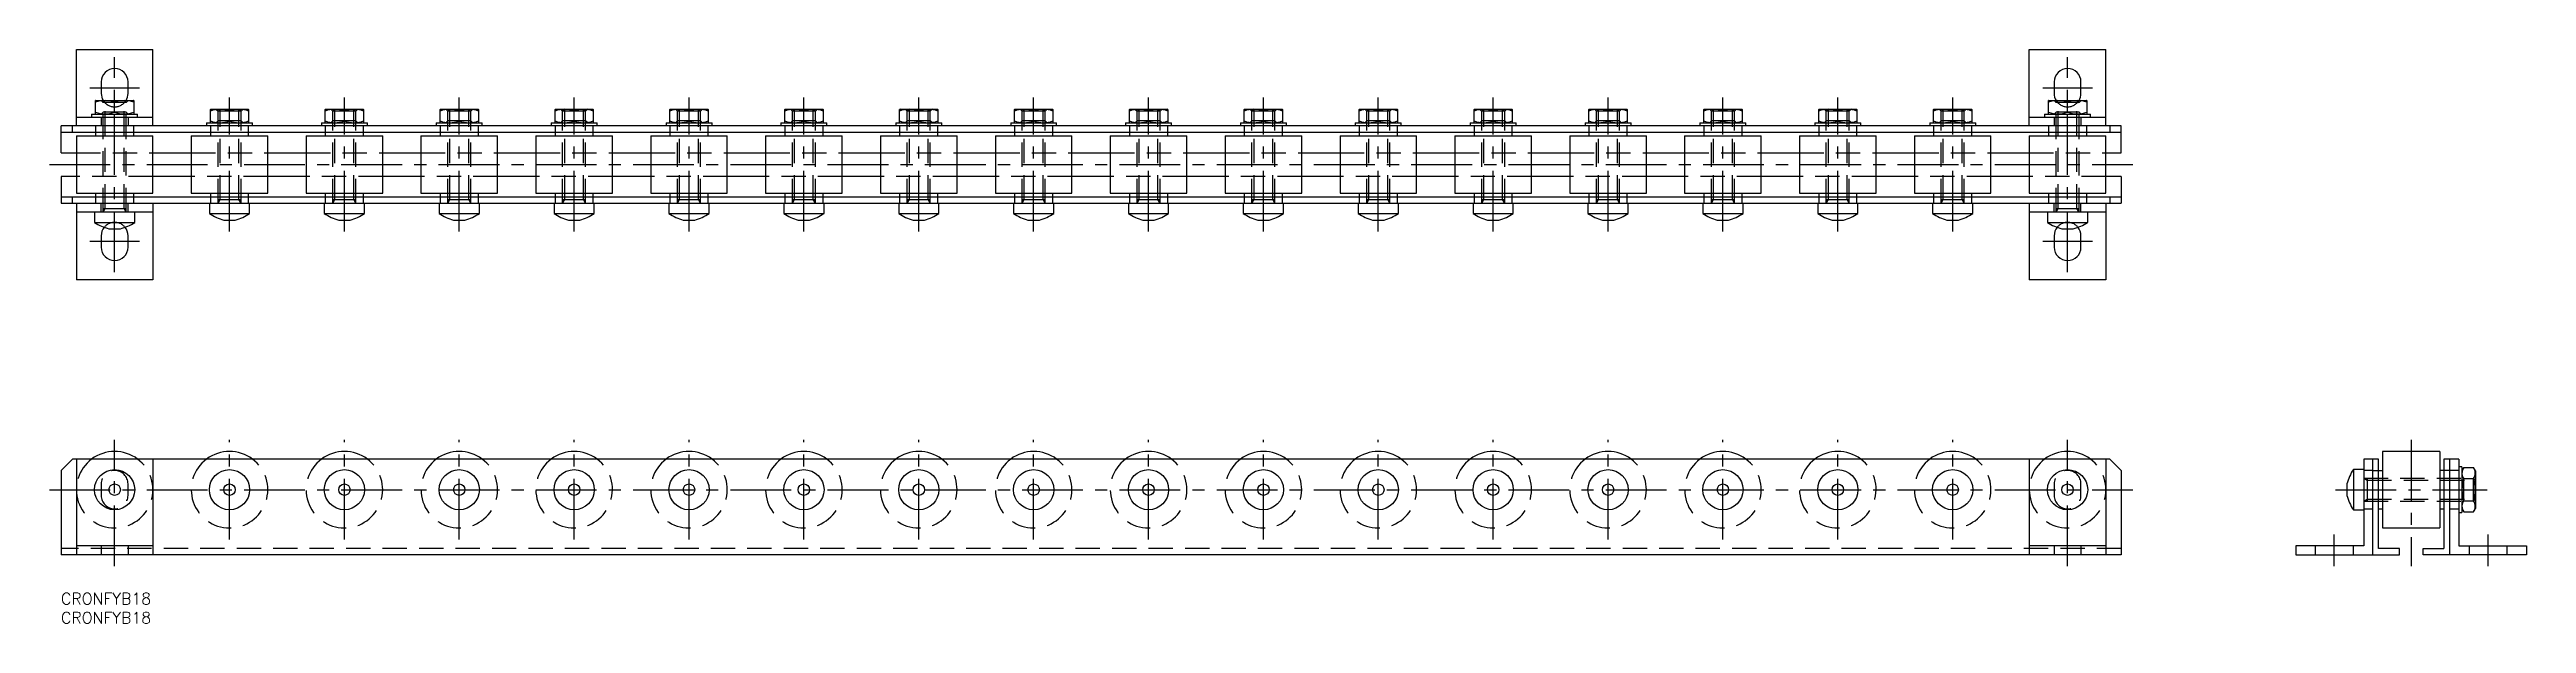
# Model space of a CAD drawing. Extents: x -3 to 644, y -8 to 142.
import ezdxf

# ---------------------------------------------------------------- set-up
doc = ezdxf.new("R2010")
doc.units = 0
doc.header["$LTSCALE"] = 0.5
doc.linetypes.add('CENTER', pattern=[50.8, 31.75, -6.35, 6.35, -6.35])
doc.linetypes.add('DASHED', pattern=[19.05, 12.7, -6.35])
for name, color, linetype in [('MSM_CENTER', 1, 'CENTER'), ('MSM_CONTINUOUS', 7, 'CONTINUOUS'), ('MSM_DASHED', 4, 'DASHED'), ('MSM_PART_NUMBER', 7, 'CONTINUOUS')]:
    doc.layers.add(name, color=color, linetype=linetype)
doc.styles.get("Standard").update_dxf_attribs({"font": 'txt.shx', "height": 3, "bigfont": 'bigfont.shx'})

# ---------------------------------------------------------------- blocks, each defined once
blk = doc.blocks.new('*U45')
at = {"layer": 'MSM_PART_NUMBER'}
blk.add_text('CRONFYB18', height=3, dxfattribs=at).set_placement((0, -3))
blk = doc.blocks.new('*U46')
at = {"layer": 'MSM_PART_NUMBER'}
blk.add_text('CRONFYB18', height=3, dxfattribs=at).set_placement((0, -8))

msp = doc.modelspace()

# ---------------------------------------------------------------- linework, layer by layer
at = {"layer": 'MSM_CENTER'}
for p, q in [((14, 83.91), (14, 140.11)), ((524, 83.91), (524, 140.11)), ((7.5, 132.11), (20.5, 132.11)), ((44, 94.51), (44, 129.51)), ((74, 94.51), (74, 129.51)), ((104, 94.51), (104, 129.51)), ((134, 94.51), (134, 129.51)), ((164, 94.51), (164, 129.51)), ((194, 94.51), (194, 129.51)), ((224, 94.51), (224, 129.51)), ((254, 94.51), (254, 129.51)), ((284, 94.51), (284, 129.51)), ((314, 94.51), (314, 129.51)), ((344, 94.51), (344, 129.51)), ((374, 94.51), (374, 129.51)), ((404, 94.51), (404, 129.51)), ((434, 94.51), (434, 129.51)), ((464, 94.51), (464, 129.51)), ((494, 94.51), (494, 129.51)), ((517.5, 132.11), (530.5, 132.11)), ((-3, 112.01), (541, 112.01)), ((20.5, 91.91), (7.5, 91.91)), ((530.5, 91.91), (517.5, 91.91)), ((14, 7), (14, 40)), ((44, 14), (44, 40)), ((74, 14), (74, 40)), ((104, 14), (104, 40)), ((134, 14), (134, 40)), ((164, 14), (164, 40)), ((194, 14), (194, 40)), ((224, 14), (224, 40)), ((254, 14), (254, 40)), ((284, 14), (284, 40)), ((314, 14), (314, 40)), ((344, 14), (344, 40)), ((374, 14), (374, 40)), ((404, 14), (404, 40)), ((434, 14), (434, 40)), ((464, 14), (464, 40)), ((494, 14), (494, 40)), ((524, 7), (524, 40)), ((613.74, 40), (613.74, 7)), ((-3, 27), (541, 27)), ((593.94, 27), (633.54, 27)), ((593.64, 7), (593.64, 15.3)), ((633.84, 7), (633.84, 15.3))]:
    msp.add_line(p, q, dxfattribs=at)
at = {"layer": 'MSM_CONTINUOUS'}
for p, q in [((4, 122.11), (4, 142.11)), ((4, 142.11), (24, 142.11)), ((24, 122.11), (24, 142.11)), ((514, 122.11), (514, 142.11)), ((514, 142.11), (534, 142.11)), ((534, 122.11), (534, 142.11)), ((10.5, 133.61), (10.5, 130.61)), ((17.5, 130.61), (17.5, 133.61)), ((520.5, 133.61), (520.5, 130.61)), ((527.5, 130.61), (527.5, 133.61)), ((4, 124.41), (24, 124.41)), ((8, 125.21), (8, 124.41)), ((8, 125.21), (20, 125.21)), ((9.1, 128.81), (9, 128.75)), ((9, 125.27), (9, 128.75)), ((9, 125.27), (9.1, 125.21)), ((9.1, 128.81), (18.9, 128.81)), ((14, 125.72), (14, 128.31)), ((19, 128.75), (18.9, 128.81)), ((18.9, 125.21), (19, 125.27)), ((19, 128.75), (19, 125.27)), ((20, 124.41), (20, 125.21)), ((38, 122.91), (38, 122.11)), ((38, 122.91), (50, 122.91)), ((39.1, 126.51), (39, 126.45)), ((39, 122.97), (39, 126.45)), ((39, 122.97), (39.1, 122.91)), ((39.1, 126.51), (48.9, 126.51)), ((44, 123.42), (44, 126.01)), ((49, 126.45), (48.9, 126.51)), ((48.9, 122.91), (49, 122.97)), ((49, 126.45), (49, 122.97)), ((50, 122.11), (50, 122.91)), ((68, 122.91), (68, 122.11)), ((68, 122.91), (80, 122.91)), ((69.1, 126.51), (69, 126.45)), ((69, 122.97), (69, 126.45)), ((69, 122.97), (69.1, 122.91)), ((69.1, 126.51), (78.9, 126.51)), ((74, 123.42), (74, 126.01)), ((79, 126.45), (78.9, 126.51)), ((78.9, 122.91), (79, 122.97)), ((79, 126.45), (79, 122.97)), ((80, 122.11), (80, 122.91)), ((98, 122.91), (98, 122.11)), ((98, 122.91), (110, 122.91)), ((99.1, 126.51), (99, 126.45)), ((99, 122.97), (99, 126.45)), ((99, 122.97), (99.1, 122.91)), ((99.1, 126.51), (108.9, 126.51)), ((104, 123.42), (104, 126.01)), ((109, 126.45), (108.9, 126.51)), ((108.9, 122.91), (109, 122.97)), ((109, 126.45), (109, 122.97)), ((110, 122.11), (110, 122.91)), ((128, 122.91), (128, 122.11)), ((128, 122.91), (140, 122.91)), ((129.1, 126.51), (129, 126.45)), ((129, 122.97), (129, 126.45)), ((129, 122.97), (129.1, 122.91)), ((129.1, 126.51), (138.9, 126.51)), ((134, 123.42), (134, 126.01)), ((139, 126.45), (138.9, 126.51)), ((138.9, 122.91), (139, 122.97)), ((139, 126.45), (139, 122.97)), ((140, 122.11), (140, 122.91)), ((158, 122.91), (158, 122.11)), ((158, 122.91), (170, 122.91)), ((159.1, 126.51), (159, 126.45)), ((159, 122.97), (159, 126.45)), ((159, 122.97), (159.1, 122.91)), ((159.1, 126.51), (168.9, 126.51)), ((164, 123.42), (164, 126.01)), ((169, 126.45), (168.9, 126.51)), ((168.9, 122.91), (169, 122.97)), ((169, 126.45), (169, 122.97)), ((170, 122.11), (170, 122.91)), ((188, 122.91), (188, 122.11)), ((188, 122.91), (200, 122.91)), ((189.1, 126.51), (189, 126.45)), ((189, 122.97), (189, 126.45)), ((189, 122.97), (189.1, 122.91)), ((189.1, 126.51), (198.9, 126.51)), ((194, 123.42), (194, 126.01)), ((199, 126.45), (198.9, 126.51)), ((198.9, 122.91), (199, 122.97)), ((199, 126.45), (199, 122.97)), ((200, 122.11), (200, 122.91)), ((218, 122.91), (218, 122.11)), ((218, 122.91), (230, 122.91)), ((219.1, 126.51), (219, 126.45)), ((219, 122.97), (219, 126.45)), ((219, 122.97), (219.1, 122.91)), ((219.1, 126.51), (228.9, 126.51)), ((224, 123.42), (224, 126.01)), ((229, 126.45), (228.9, 126.51)), ((228.9, 122.91), (229, 122.97)), ((229, 126.45), (229, 122.97)), ((230, 122.11), (230, 122.91)), ((248, 122.91), (248, 122.11)), ((248, 122.91), (260, 122.91)), ((249.1, 126.51), (249, 126.45)), ((249, 122.97), (249, 126.45)), ((249, 122.97), (249.1, 122.91)), ((249.1, 126.51), (258.9, 126.51)), ((254, 123.42), (254, 126.01)), ((259, 126.45), (258.9, 126.51)), ((258.9, 122.91), (259, 122.97)), ((259, 126.45), (259, 122.97)), ((260, 122.11), (260, 122.91)), ((278, 122.91), (278, 122.11)), ((278, 122.91), (290, 122.91)), ((279.1, 126.51), (279, 126.45)), ((279, 122.97), (279, 126.45)), ((279, 122.97), (279.1, 122.91)), ((279.1, 126.51), (288.9, 126.51)), ((284, 123.42), (284, 126.01)), ((289, 126.45), (288.9, 126.51)), ((288.9, 122.91), (289, 122.97)), ((289, 126.45), (289, 122.97)), ((290, 122.11), (290, 122.91)), ((308, 122.91), (308, 122.11)), ((308, 122.91), (320, 122.91)), ((309.1, 126.51), (309, 126.45)), ((309, 122.97), (309, 126.45)), ((309, 122.97), (309.1, 122.91)), ((309.1, 126.51), (318.9, 126.51)), ((314, 123.42), (314, 126.01)), ((319, 126.45), (318.9, 126.51)), ((318.9, 122.91), (319, 122.97)), ((319, 126.45), (319, 122.97)), ((320, 122.11), (320, 122.91)), ((338, 122.91), (338, 122.11)), ((338, 122.91), (350, 122.91)), ((339.1, 126.51), (339, 126.45)), ((339, 122.97), (339, 126.45)), ((339, 122.97), (339.1, 122.91)), ((339.1, 126.51), (348.9, 126.51)), ((344, 123.42), (344, 126.01)), ((349, 126.45), (348.9, 126.51)), ((348.9, 122.91), (349, 122.97)), ((349, 126.45), (349, 122.97)), ((350, 122.11), (350, 122.91)), ((368, 122.91), (368, 122.11)), ((368, 122.91), (380, 122.91)), ((369.1, 126.51), (369, 126.45)), ((369, 122.97), (369, 126.45)), ((369, 122.97), (369.1, 122.91)), ((369.1, 126.51), (378.9, 126.51)), ((374, 123.42), (374, 126.01)), ((379, 126.45), (378.9, 126.51)), ((378.9, 122.91), (379, 122.97)), ((379, 126.45), (379, 122.97)), ((380, 122.11), (380, 122.91)), ((398, 122.91), (398, 122.11)), ((398, 122.91), (410, 122.91)), ((399.1, 126.51), (399, 126.45)), ((399, 122.97), (399, 126.45)), ((399, 122.97), (399.1, 122.91)), ((399.1, 126.51), (408.9, 126.51)), ((404, 123.42), (404, 126.01)), ((409, 126.45), (408.9, 126.51)), ((408.9, 122.91), (409, 122.97)), ((409, 126.45), (409, 122.97)), ((410, 122.11), (410, 122.91)), ((428, 122.91), (428, 122.11)), ((428, 122.91), (440, 122.91)), ((429.1, 126.51), (429, 126.45)), ((429, 122.97), (429, 126.45)), ((429, 122.97), (429.1, 122.91)), ((429.1, 126.51), (438.9, 126.51)), ((434, 123.42), (434, 126.01)), ((439, 126.45), (438.9, 126.51)), ((438.9, 122.91), (439, 122.97)), ((439, 126.45), (439, 122.97)), ((440, 122.11), (440, 122.91)), ((458, 122.91), (458, 122.11)), ((458, 122.91), (470, 122.91)), ((459.1, 126.51), (459, 126.45)), ((459, 122.97), (459, 126.45)), ((459, 122.97), (459.1, 122.91)), ((459.1, 126.51), (468.9, 126.51)), ((464, 123.42), (464, 126.01)), ((469, 126.45), (468.9, 126.51)), ((468.9, 122.91), (469, 122.97)), ((469, 126.45), (469, 122.97)), ((470, 122.11), (470, 122.91)), ((488, 122.91), (488, 122.11)), ((488, 122.91), (500, 122.91)), ((489.1, 126.51), (489, 126.45)), ((489, 122.97), (489, 126.45)), ((489, 122.97), (489.1, 122.91)), ((489.1, 126.51), (498.9, 126.51)), ((494, 123.42), (494, 126.01)), ((499, 126.45), (498.9, 126.51)), ((498.9, 122.91), (499, 122.97)), ((499, 126.45), (499, 122.97)), ((500, 122.11), (500, 122.91)), ((514, 124.41), (534, 124.41)), ((518, 125.21), (518, 124.41)), ((518, 125.21), (530, 125.21)), ((519.1, 128.81), (519, 128.75)), ((519, 125.27), (519, 128.75)), ((519, 125.27), (519.1, 125.21)), ((519.1, 128.81), (528.9, 128.81)), ((524, 125.72), (524, 128.31)), ((529, 128.75), (528.9, 128.81)), ((528.9, 125.21), (529, 125.27)), ((529, 128.75), (529, 125.27)), ((530, 124.41), (530, 125.21)), ((0, 115.11), (0, 122.11)), ((538, 122.11), (0, 122.11)), ((0, 120.51), (538, 120.51)), ((3, 120.51), (3, 122.11)), ((4, 119.51), (4, 104.51)), ((4, 119.51), (24, 119.51)), ((9, 120.51), (9, 119.51)), ((19, 119.51), (19, 120.51)), ((24, 104.51), (24, 119.51)), ((34, 119.51), (34, 104.51)), ((34, 119.51), (54, 119.51)), ((39, 120.51), (39, 119.51)), ((49, 119.51), (49, 120.51)), ((54, 104.51), (54, 119.51)), ((64, 119.51), (64, 104.51)), ((64, 119.51), (84, 119.51)), ((69, 120.51), (69, 119.51)), ((79, 119.51), (79, 120.51)), ((84, 104.51), (84, 119.51)), ((94, 119.51), (94, 104.51)), ((94, 119.51), (114, 119.51)), ((99, 120.51), (99, 119.51)), ((109, 119.51), (109, 120.51)), ((114, 104.51), (114, 119.51)), ((124, 119.51), (124, 104.51)), ((124, 119.51), (144, 119.51)), ((129, 120.51), (129, 119.51)), ((139, 119.51), (139, 120.51)), ((144, 104.51), (144, 119.51)), ((154, 119.51), (154, 104.51)), ((154, 119.51), (174, 119.51)), ((159, 120.51), (159, 119.51)), ((169, 119.51), (169, 120.51)), ((174, 104.51), (174, 119.51)), ((184, 119.51), (184, 104.51)), ((184, 119.51), (204, 119.51)), ((189, 120.51), (189, 119.51)), ((199, 119.51), (199, 120.51)), ((204, 104.51), (204, 119.51)), ((214, 119.51), (214, 104.51)), ((214, 119.51), (234, 119.51)), ((219, 120.51), (219, 119.51)), ((229, 119.51), (229, 120.51)), ((234, 104.51), (234, 119.51)), ((244, 119.51), (244, 104.51)), ((244, 119.51), (264, 119.51)), ((249, 120.51), (249, 119.51)), ((259, 119.51), (259, 120.51)), ((264, 104.51), (264, 119.51)), ((274, 119.51), (274, 104.51)), ((274, 119.51), (294, 119.51)), ((279, 120.51), (279, 119.51)), ((289, 119.51), (289, 120.51)), ((294, 104.51), (294, 119.51)), ((304, 119.51), (304, 104.51)), ((304, 119.51), (324, 119.51)), ((309, 120.51), (309, 119.51)), ((319, 119.51), (319, 120.51)), ((324, 104.51), (324, 119.51)), ((334, 119.51), (334, 104.51)), ((334, 119.51), (354, 119.51)), ((339, 120.51), (339, 119.51)), ((349, 119.51), (349, 120.51)), ((354, 104.51), (354, 119.51)), ((364, 119.51), (364, 104.51)), ((364, 119.51), (384, 119.51)), ((369, 120.51), (369, 119.51)), ((379, 119.51), (379, 120.51)), ((384, 104.51), (384, 119.51)), ((394, 119.51), (394, 104.51)), ((394, 119.51), (414, 119.51)), ((399, 120.51), (399, 119.51)), ((409, 119.51), (409, 120.51)), ((414, 104.51), (414, 119.51)), ((424, 119.51), (424, 104.51)), ((424, 119.51), (444, 119.51)), ((429, 120.51), (429, 119.51)), ((439, 119.51), (439, 120.51)), ((444, 104.51), (444, 119.51)), ((454, 119.51), (454, 104.51)), ((454, 119.51), (474, 119.51)), ((459, 120.51), (459, 119.51)), ((469, 119.51), (469, 120.51)), ((474, 104.51), (474, 119.51)), ((484, 119.51), (484, 104.51)), ((484, 119.51), (504, 119.51)), ((489, 120.51), (489, 119.51)), ((499, 119.51), (499, 120.51)), ((504, 104.51), (504, 119.51)), ((514, 119.51), (514, 104.51)), ((514, 119.51), (534, 119.51)), ((519, 120.51), (519, 119.51)), ((529, 119.51), (529, 120.51)), ((534, 104.51), (534, 119.51)), ((535, 122.11), (535, 120.51)), ((538, 115.11), (538, 122.11)), ((0, 115.11), (4, 115.11)), ((24, 115.11), (34, 115.11)), ((54, 115.11), (64, 115.11)), ((84, 115.11), (94, 115.11)), ((114, 115.11), (124, 115.11)), ((144, 115.11), (154, 115.11)), ((174, 115.11), (184, 115.11)), ((204, 115.11), (214, 115.11)), ((234, 115.11), (244, 115.11)), ((264, 115.11), (274, 115.11)), ((294, 115.11), (304, 115.11)), ((324, 115.11), (334, 115.11)), ((354, 115.11), (364, 115.11)), ((384, 115.11), (394, 115.11)), ((414, 115.11), (424, 115.11)), ((444, 115.11), (454, 115.11)), ((474, 115.11), (484, 115.11)), ((504, 115.11), (514, 115.11)), ((534, 115.11), (538, 115.11)), ((0, 108.91), (0, 101.91)), ((4, 108.91), (0, 108.91)), ((538, 103.51), (0, 103.51)), ((3, 101.91), (3, 103.51)), ((4, 104.51), (24, 104.51)), ((9, 104.51), (9, 103.51)), ((19, 103.51), (19, 104.51)), ((34, 108.91), (24, 108.91)), ((34, 104.51), (54, 104.51)), ((39, 104.51), (39, 103.51)), ((49, 103.51), (49, 104.51)), ((64, 108.91), (54, 108.91)), ((64, 104.51), (84, 104.51)), ((69, 104.51), (69, 103.51)), ((79, 103.51), (79, 104.51)), ((94, 108.91), (84, 108.91)), ((94, 104.51), (114, 104.51)), ((99, 104.51), (99, 103.51)), ((109, 103.51), (109, 104.51)), ((124, 108.91), (114, 108.91)), ((124, 104.51), (144, 104.51)), ((129, 104.51), (129, 103.51)), ((139, 103.51), (139, 104.51)), ((154, 108.91), (144, 108.91)), ((154, 104.51), (174, 104.51)), ((159, 104.51), (159, 103.51)), ((169, 103.51), (169, 104.51)), ((184, 108.91), (174, 108.91)), ((184, 104.51), (204, 104.51)), ((189, 104.51), (189, 103.51)), ((199, 103.51), (199, 104.51)), ((214, 108.91), (204, 108.91)), ((214, 104.51), (234, 104.51)), ((219, 104.51), (219, 103.51)), ((229, 103.51), (229, 104.51)), ((244, 108.91), (234, 108.91)), ((244, 104.51), (264, 104.51)), ((249, 104.51), (249, 103.51)), ((259, 103.51), (259, 104.51)), ((274, 108.91), (264, 108.91)), ((274, 104.51), (294, 104.51)), ((279, 104.51), (279, 103.51)), ((289, 103.51), (289, 104.51)), ((304, 108.91), (294, 108.91)), ((304, 104.51), (324, 104.51)), ((309, 104.51), (309, 103.51)), ((319, 103.51), (319, 104.51)), ((334, 108.91), (324, 108.91)), ((334, 104.51), (354, 104.51)), ((339, 104.51), (339, 103.51)), ((349, 103.51), (349, 104.51)), ((364, 108.91), (354, 108.91)), ((364, 104.51), (384, 104.51)), ((369, 104.51), (369, 103.51)), ((379, 103.51), (379, 104.51)), ((394, 108.91), (384, 108.91)), ((394, 104.51), (414, 104.51)), ((399, 104.51), (399, 103.51)), ((409, 103.51), (409, 104.51)), ((424, 108.91), (414, 108.91)), ((424, 104.51), (444, 104.51)), ((429, 104.51), (429, 103.51)), ((439, 103.51), (439, 104.51)), ((454, 108.91), (444, 108.91)), ((454, 104.51), (474, 104.51)), ((459, 104.51), (459, 103.51)), ((469, 103.51), (469, 104.51)), ((484, 108.91), (474, 108.91)), ((484, 104.51), (504, 104.51)), ((489, 104.51), (489, 103.51)), ((499, 103.51), (499, 104.51)), ((514, 108.91), (504, 108.91)), ((514, 104.51), (534, 104.51)), ((519, 104.51), (519, 103.51)), ((529, 103.51), (529, 104.51)), ((538, 108.91), (534, 108.91)), ((535, 103.51), (535, 101.91)), ((538, 108.91), (538, 101.91)), ((0, 101.91), (538, 101.91)), ((4, 101.91), (4, 81.91)), ((24, 99.61), (4, 99.61)), ((8.75, 99.61), (8.75, 96.9)), ((19.25, 96.9), (19.25, 99.61)), ((24, 101.91), (24, 81.91)), ((38.75, 101.91), (38.75, 99.2)), ((38.75, 99.2), (49.25, 99.2)), ((42.51, 97.51), (45.49, 97.51)), ((49.25, 99.2), (49.25, 101.91)), ((68.75, 101.91), (68.75, 99.2)), ((68.75, 99.2), (79.25, 99.2)), ((72.51, 97.51), (75.49, 97.51)), ((79.25, 99.2), (79.25, 101.91)), ((98.75, 101.91), (98.75, 99.2)), ((98.75, 99.2), (109.25, 99.2)), ((102.51, 97.51), (105.49, 97.51)), ((109.25, 99.2), (109.25, 101.91)), ((128.75, 101.91), (128.75, 99.2)), ((128.75, 99.2), (139.25, 99.2)), ((132.51, 97.51), (135.49, 97.51)), ((139.25, 99.2), (139.25, 101.91)), ((158.75, 101.91), (158.75, 99.2)), ((158.75, 99.2), (169.25, 99.2)), ((162.51, 97.51), (165.49, 97.51)), ((169.25, 99.2), (169.25, 101.91)), ((188.75, 101.91), (188.75, 99.2)), ((188.75, 99.2), (199.25, 99.2)), ((192.51, 97.51), (195.49, 97.51)), ((199.25, 99.2), (199.25, 101.91)), ((218.75, 101.91), (218.75, 99.2)), ((218.75, 99.2), (229.25, 99.2)), ((222.51, 97.51), (225.49, 97.51)), ((229.25, 99.2), (229.25, 101.91)), ((248.75, 101.91), (248.75, 99.2)), ((248.75, 99.2), (259.25, 99.2)), ((252.51, 97.51), (255.49, 97.51)), ((259.25, 99.2), (259.25, 101.91)), ((278.75, 101.91), (278.75, 99.2)), ((278.75, 99.2), (289.25, 99.2)), ((282.51, 97.51), (285.49, 97.51)), ((289.25, 99.2), (289.25, 101.91)), ((308.75, 101.91), (308.75, 99.2)), ((308.75, 99.2), (319.25, 99.2)), ((312.51, 97.51), (315.49, 97.51)), ((319.25, 99.2), (319.25, 101.91)), ((338.75, 101.91), (338.75, 99.2)), ((338.75, 99.2), (349.25, 99.2)), ((342.51, 97.51), (345.49, 97.51)), ((349.25, 99.2), (349.25, 101.91)), ((368.75, 101.91), (368.75, 99.2)), ((368.75, 99.2), (379.25, 99.2)), ((372.51, 97.51), (375.49, 97.51)), ((379.25, 99.2), (379.25, 101.91)), ((398.75, 101.91), (398.75, 99.2)), ((398.75, 99.2), (409.25, 99.2)), ((402.51, 97.51), (405.49, 97.51)), ((409.25, 99.2), (409.25, 101.91)), ((428.75, 101.91), (428.75, 99.2)), ((428.75, 99.2), (439.25, 99.2)), ((432.51, 97.51), (435.49, 97.51)), ((439.25, 99.2), (439.25, 101.91)), ((458.75, 101.91), (458.75, 99.2)), ((458.75, 99.2), (469.25, 99.2)), ((462.51, 97.51), (465.49, 97.51)), ((469.25, 99.2), (469.25, 101.91)), ((488.75, 101.91), (488.75, 99.2)), ((488.75, 99.2), (499.25, 99.2)), ((492.51, 97.51), (495.49, 97.51)), ((499.25, 99.2), (499.25, 101.91)), ((514, 101.91), (514, 81.91)), ((534, 99.61), (514, 99.61)), ((518.75, 99.61), (518.75, 96.9)), ((529.25, 96.9), (529.25, 99.61)), ((534, 101.91), (534, 81.91)), ((8.75, 96.9), (19.25, 96.9)), ((10.5, 93.41), (10.5, 90.41)), ((12.51, 95.21), (15.49, 95.21)), ((17.5, 90.41), (17.5, 93.41)), ((518.75, 96.9), (529.25, 96.9)), ((520.5, 93.41), (520.5, 90.41)), ((522.51, 95.21), (525.49, 95.21)), ((527.5, 90.41), (527.5, 93.41)), ((24, 81.91), (4, 81.91)), ((534, 81.91), (514, 81.91)), ((0, 32), (3, 35)), ((535, 35), (3, 35)), ((4, 35), (4, 10)), ((24, 35), (24, 10)), ((514, 35), (514, 10)), ((534, 35), (534, 10)), ((535, 35), (538, 32)), ((605.24, 35), (601.34, 35)), ((601.34, 35), (601.34, 12.3)), ((603.64, 35), (603.64, 10)), ((605.24, 11.6), (605.24, 35)), ((606.24, 37), (606.24, 17)), ((621.24, 37), (606.24, 37)), ((621.24, 37), (621.24, 17)), ((622.24, 35), (622.24, 11.6)), ((626.14, 35), (622.24, 35)), ((623.84, 10), (623.84, 35)), ((626.14, 35), (626.14, 12.3)), ((626.94, 33), (626.14, 33)), ((626.94, 33), (626.94, 21)), ((627.44, 32.77), (626.94, 31.9)), ((627.44, 32.77), (630.03, 32.77)), ((630.54, 31.9), (630.03, 32.77)), ((0, 32), (0, 10)), ((538, 32), (538, 10)), ((596.94, 28.49), (596.94, 25.51)), ((598.63, 32.25), (598.63, 21.75)), ((601.34, 32.25), (598.63, 32.25)), ((603.64, 32), (606.24, 32)), ((623.84, 32), (621.24, 32)), ((627.44, 29.89), (630.03, 29.89)), ((630.54, 31.9), (630.54, 22.1)), ((598.63, 21.75), (601.34, 21.75)), ((605.24, 22), (606.24, 22)), ((621.24, 22), (622.24, 22)), ((626.14, 21), (626.94, 21)), ((626.94, 22.1), (627.44, 21.23)), ((627.44, 24.11), (630.03, 24.11)), ((627.44, 21.23), (630.03, 21.23)), ((630.03, 21.23), (630.54, 22.1)), ((606.24, 17), (621.24, 17)), ((538, 10), (0, 10)), ((24, 12.3), (4, 12.3)), ((534, 12.3), (514, 12.3)), ((601.34, 12.3), (583.64, 12.3)), ((583.64, 12.3), (583.64, 10)), ((583.64, 10), (610.64, 10)), ((610.64, 11.6), (605.24, 11.6)), ((610.64, 10), (610.64, 11.6)), ((616.84, 11.6), (622.24, 11.6)), ((616.84, 10), (616.84, 11.6)), ((643.84, 10), (616.84, 10)), ((626.14, 12.3), (643.84, 12.3)), ((643.84, 12.3), (643.84, 10))]:
    msp.add_line(p, q, dxfattribs=at)
for centre, radius in [((14, 27), 5.25), ((14, 27), 1.49), ((44, 27), 5.25), ((44, 27), 1.49), ((74, 27), 5.25), ((74, 27), 1.49), ((104, 27), 5.25), ((104, 27), 1.49), ((134, 27), 5.25), ((134, 27), 1.49), ((164, 27), 5.25), ((164, 27), 1.49), ((194, 27), 5.25), ((194, 27), 1.49), ((224, 27), 5.25), ((224, 27), 1.49), ((254, 27), 5.25), ((254, 27), 1.49), ((284, 27), 5.25), ((284, 27), 1.49), ((314, 27), 5.25), ((314, 27), 1.49), ((344, 27), 5.25), ((344, 27), 1.49), ((374, 27), 5.25), ((374, 27), 1.49), ((404, 27), 5.25), ((404, 27), 1.49), ((434, 27), 5.25), ((434, 27), 1.49), ((464, 27), 5.25), ((464, 27), 1.49), ((494, 27), 5.25), ((494, 27), 1.49), ((524, 27), 5.25), ((524, 27), 1.49)]:
    msp.add_circle(centre, radius, dxfattribs=at)
for centre, radius, start, end in [((14, 133.61), 3.5, 0, 180), ((524, 133.61), 3.5, 0, 180), ((14, 130.61), 3.5, 180, 210.94972), ((14, 130.61), 3.5, 329.05028, 0), ((524, 130.61), 3.5, 180, 210.94972), ((524, 130.61), 3.5, 329.05028, 0), ((11.5, 121.38), 7.37, 70.15922, 109.84078), ((11.5, 132.64), 7.37, 250.15922, 289.84078), ((16.5, 121.38), 7.37, 70.15922, 109.84078), ((16.5, 132.64), 7.37, 250.15922, 289.84078), ((41.5, 119.08), 7.37, 70.15922, 109.84078), ((41.5, 130.34), 7.37, 250.15922, 289.84078), ((46.5, 119.08), 7.37, 70.15922, 109.84078), ((46.5, 130.34), 7.37, 250.15922, 289.84078), ((71.5, 119.08), 7.37, 70.15922, 109.84078), ((71.5, 130.34), 7.37, 250.15922, 289.84078), ((76.5, 119.08), 7.37, 70.15922, 109.84078), ((76.5, 130.34), 7.37, 250.15922, 289.84078), ((101.5, 119.08), 7.37, 70.15922, 109.84078), ((101.5, 130.34), 7.37, 250.15922, 289.84078), ((106.5, 119.08), 7.37, 70.15922, 109.84078), ((106.5, 130.34), 7.37, 250.15922, 289.84078), ((131.5, 119.08), 7.37, 70.15922, 109.84078), ((131.5, 130.34), 7.37, 250.15922, 289.84078), ((136.5, 119.08), 7.37, 70.15922, 109.84078), ((136.5, 130.34), 7.37, 250.15922, 289.84078), ((161.5, 119.08), 7.37, 70.15922, 109.84078), ((161.5, 130.34), 7.37, 250.15922, 289.84078), ((166.5, 119.08), 7.37, 70.15922, 109.84078), ((166.5, 130.34), 7.37, 250.15922, 289.84078), ((191.5, 119.08), 7.37, 70.15922, 109.84078), ((191.5, 130.34), 7.37, 250.15922, 289.84078), ((196.5, 119.08), 7.37, 70.15922, 109.84078), ((196.5, 130.34), 7.37, 250.15922, 289.84078), ((221.5, 119.08), 7.37, 70.15922, 109.84078), ((221.5, 130.34), 7.37, 250.15922, 289.84078), ((226.5, 119.08), 7.37, 70.15922, 109.84078), ((226.5, 130.34), 7.37, 250.15922, 289.84078), ((251.5, 119.08), 7.37, 70.15922, 109.84078), ((251.5, 130.34), 7.37, 250.15922, 289.84078), ((256.5, 119.08), 7.37, 70.15922, 109.84078), ((256.5, 130.34), 7.37, 250.15922, 289.84078), ((281.5, 119.08), 7.37, 70.15922, 109.84078), ((281.5, 130.34), 7.37, 250.15922, 289.84078), ((286.5, 119.08), 7.37, 70.15922, 109.84078), ((286.5, 130.34), 7.37, 250.15922, 289.84078), ((311.5, 119.08), 7.37, 70.15922, 109.84078), ((311.5, 130.34), 7.37, 250.15922, 289.84078), ((316.5, 119.08), 7.37, 70.15922, 109.84078), ((316.5, 130.34), 7.37, 250.15922, 289.84078), ((341.5, 119.08), 7.37, 70.15922, 109.84078), ((341.5, 130.34), 7.37, 250.15922, 289.84078), ((346.5, 119.08), 7.37, 70.15922, 109.84078), ((346.5, 130.34), 7.37, 250.15922, 289.84078), ((371.5, 119.08), 7.37, 70.15922, 109.84078), ((371.5, 130.34), 7.37, 250.15922, 289.84078), ((376.5, 119.08), 7.37, 70.15922, 109.84078), ((376.5, 130.34), 7.37, 250.15922, 289.84078), ((401.5, 119.08), 7.37, 70.15922, 109.84078), ((401.5, 130.34), 7.37, 250.15922, 289.84078), ((406.5, 119.08), 7.37, 70.15922, 109.84078), ((406.5, 130.34), 7.37, 250.15922, 289.84078), ((431.5, 119.08), 7.37, 70.15922, 109.84078), ((431.5, 130.34), 7.37, 250.15922, 289.84078), ((436.5, 119.08), 7.37, 70.15922, 109.84078), ((436.5, 130.34), 7.37, 250.15922, 289.84078), ((461.5, 119.08), 7.37, 70.15922, 109.84078), ((461.5, 130.34), 7.37, 250.15922, 289.84078), ((466.5, 119.08), 7.37, 70.15922, 109.84078), ((466.5, 130.34), 7.37, 250.15922, 289.84078), ((491.5, 119.08), 7.37, 70.15922, 109.84078), ((491.5, 130.34), 7.37, 250.15922, 289.84078), ((496.5, 119.08), 7.37, 70.15922, 109.84078), ((496.5, 130.34), 7.37, 250.15922, 289.84078), ((521.5, 121.38), 7.37, 70.15922, 109.84078), ((521.5, 132.64), 7.37, 250.15922, 289.84078), ((526.5, 121.38), 7.37, 70.15922, 109.84078), ((526.5, 132.64), 7.37, 250.15922, 289.84078), ((45.54, 109.25), 12.12, 235.94449, 255.52141), ((42.46, 109.25), 12.12, 284.47859, 304.05551), ((75.54, 109.25), 12.12, 235.94449, 255.52141), ((72.46, 109.25), 12.12, 284.47859, 304.05551), ((105.54, 109.25), 12.12, 235.94449, 255.52141), ((102.46, 109.25), 12.12, 284.47859, 304.05551), ((135.54, 109.25), 12.12, 235.94449, 255.52141), ((132.46, 109.25), 12.12, 284.47859, 304.05551), ((165.54, 109.25), 12.12, 235.94449, 255.52141), ((162.46, 109.25), 12.12, 284.47859, 304.05551), ((195.54, 109.25), 12.12, 235.94449, 255.52141), ((192.46, 109.25), 12.12, 284.47859, 304.05551), ((225.54, 109.25), 12.12, 235.94449, 255.52141), ((222.46, 109.25), 12.12, 284.47859, 304.05551), ((255.54, 109.25), 12.12, 235.94449, 255.52141), ((252.46, 109.25), 12.12, 284.47859, 304.05551), ((285.54, 109.25), 12.12, 235.94449, 255.52141), ((282.46, 109.25), 12.12, 284.47859, 304.05551), ((315.54, 109.25), 12.12, 235.94449, 255.52141), ((312.46, 109.25), 12.12, 284.47859, 304.05551), ((345.54, 109.25), 12.12, 235.94449, 255.52141), ((342.46, 109.25), 12.12, 284.47859, 304.05551), ((375.54, 109.25), 12.12, 235.94449, 255.52141), ((372.46, 109.25), 12.12, 284.47859, 304.05551), ((405.54, 109.25), 12.12, 235.94449, 255.52141), ((402.46, 109.25), 12.12, 284.47859, 304.05551), ((435.54, 109.25), 12.12, 235.94449, 255.52141), ((432.46, 109.25), 12.12, 284.47859, 304.05551), ((465.54, 109.25), 12.12, 235.94449, 255.52141), ((462.46, 109.25), 12.12, 284.47859, 304.05551), ((495.54, 109.25), 12.12, 235.94449, 255.52141), ((492.46, 109.25), 12.12, 284.47859, 304.05551), ((15.54, 106.95), 12.12, 235.94449, 255.52141), ((14, 93.41), 3.5, 141.2477, 180), ((12.46, 106.95), 12.12, 284.47859, 304.05551), ((14, 93.41), 3.5, 0, 38.7523), ((525.54, 106.95), 12.12, 235.94449, 255.52141), ((524, 93.41), 3.5, 141.2477, 180), ((522.46, 106.95), 12.12, 284.47859, 304.05551), ((524, 93.41), 3.5, 0, 38.7523), ((14, 90.41), 3.5, 180, 0), ((524, 90.41), 3.5, 180, 0), ((14, 27), 10, 53.1301, 126.8699), ((44, 27), 10, 53.1301, 126.8699), ((74, 27), 10, 53.1301, 126.8699), ((104, 27), 10, 53.1301, 126.8699), ((134, 27), 10, 53.1301, 126.8699), ((164, 27), 10, 53.1301, 126.8699), ((194, 27), 10, 53.1301, 126.8699), ((224, 27), 10, 53.1301, 126.8699), ((254, 27), 10, 53.1301, 126.8699), ((284, 27), 10, 53.1301, 126.8699), ((314, 27), 10, 53.1301, 126.8699), ((344, 27), 10, 53.1301, 126.8699), ((374, 27), 10, 53.1301, 126.8699), ((404, 27), 10, 53.1301, 126.8699), ((434, 27), 10, 53.1301, 126.8699), ((464, 27), 10, 53.1301, 126.8699), ((494, 27), 10, 53.1301, 126.8699), ((524, 27), 10, 53.1301, 126.8699), ((629.55, 31.33), 2.56, 154.35735, 214.35735), ((627.92, 31.33), 2.56, 325.64265, 25.64265), ((608.67, 25.46), 12.12, 145.94449, 165.52141), ((636.6, 27), 9.61, 162.51237, 197.48763), ((620.87, 27), 9.61, 342.51237, 17.48763), ((608.67, 28.54), 12.12, 194.47859, 214.05551), ((629.55, 22.67), 2.56, 145.64265, 205.64265), ((627.92, 22.67), 2.56, 334.35735, 34.35735)]:
    msp.add_arc(centre, radius, start, end, dxfattribs=at)
at = {"layer": 'MSM_DASHED'}
for p, q in [((10.46, 128.81), (11, 128.27)), ((10.46, 125.21), (11, 125.75)), ((10.5, 124.41), (10.5, 122.11)), ((11.54, 128.81), (11, 128.27)), ((17, 128.27), (11, 128.27)), ((11, 99.61), (11, 128.27)), ((17, 125.75), (11, 125.75)), ((11.54, 100.55), (11.54, 128.81)), ((16.46, 128.81), (17, 128.27)), ((16.46, 100.55), (16.46, 128.81)), ((17.54, 128.81), (17, 128.27)), ((17, 99.61), (17, 128.27)), ((17.54, 125.21), (17, 125.75)), ((17.5, 124.41), (17.5, 122.11)), ((40.46, 126.51), (41, 125.97)), ((40.46, 122.91), (41, 123.45)), ((41.54, 126.51), (41, 125.97)), ((47, 125.97), (41, 125.97)), ((41, 101.91), (41, 125.97)), ((47, 123.45), (41, 123.45)), ((41.54, 102.85), (41.54, 126.51)), ((46.46, 126.51), (47, 125.97)), ((46.46, 102.85), (46.46, 126.51)), ((47.54, 126.51), (47, 125.97)), ((47, 101.91), (47, 125.97)), ((47.54, 122.91), (47, 123.45)), ((70.46, 126.51), (71, 125.97)), ((70.46, 122.91), (71, 123.45)), ((71.54, 126.51), (71, 125.97)), ((77, 125.97), (71, 125.97)), ((71, 101.91), (71, 125.97)), ((77, 123.45), (71, 123.45)), ((71.54, 102.85), (71.54, 126.51)), ((76.46, 126.51), (77, 125.97)), ((76.46, 102.85), (76.46, 126.51)), ((77.54, 126.51), (77, 125.97)), ((77, 101.91), (77, 125.97)), ((77.54, 122.91), (77, 123.45)), ((100.46, 126.51), (101, 125.97)), ((100.46, 122.91), (101, 123.45)), ((101.54, 126.51), (101, 125.97)), ((107, 125.97), (101, 125.97)), ((101, 101.91), (101, 125.97)), ((107, 123.45), (101, 123.45)), ((101.54, 102.85), (101.54, 126.51)), ((106.46, 126.51), (107, 125.97)), ((106.46, 102.85), (106.46, 126.51)), ((107.54, 126.51), (107, 125.97)), ((107, 101.91), (107, 125.97)), ((107.54, 122.91), (107, 123.45)), ((130.46, 126.51), (131, 125.97)), ((130.46, 122.91), (131, 123.45)), ((131.54, 126.51), (131, 125.97)), ((137, 125.97), (131, 125.97)), ((131, 101.91), (131, 125.97)), ((137, 123.45), (131, 123.45)), ((131.54, 102.85), (131.54, 126.51)), ((136.46, 126.51), (137, 125.97)), ((136.46, 102.85), (136.46, 126.51)), ((137.54, 126.51), (137, 125.97)), ((137, 101.91), (137, 125.97)), ((137.54, 122.91), (137, 123.45)), ((160.46, 126.51), (161, 125.97)), ((160.46, 122.91), (161, 123.45)), ((161.54, 126.51), (161, 125.97)), ((167, 125.97), (161, 125.97)), ((161, 101.91), (161, 125.97)), ((167, 123.45), (161, 123.45)), ((161.54, 102.85), (161.54, 126.51)), ((166.46, 126.51), (167, 125.97)), ((166.46, 102.85), (166.46, 126.51)), ((167.54, 126.51), (167, 125.97)), ((167, 101.91), (167, 125.97)), ((167.54, 122.91), (167, 123.45)), ((190.46, 126.51), (191, 125.97)), ((190.46, 122.91), (191, 123.45)), ((191.54, 126.51), (191, 125.97)), ((197, 125.97), (191, 125.97)), ((191, 101.91), (191, 125.97)), ((197, 123.45), (191, 123.45)), ((191.54, 102.85), (191.54, 126.51)), ((196.46, 126.51), (197, 125.97)), ((196.46, 102.85), (196.46, 126.51)), ((197.54, 126.51), (197, 125.97)), ((197, 101.91), (197, 125.97)), ((197.54, 122.91), (197, 123.45)), ((220.46, 126.51), (221, 125.97)), ((220.46, 122.91), (221, 123.45)), ((221.54, 126.51), (221, 125.97)), ((227, 125.97), (221, 125.97)), ((221, 101.91), (221, 125.97)), ((227, 123.45), (221, 123.45)), ((221.54, 102.85), (221.54, 126.51)), ((226.46, 126.51), (227, 125.97)), ((226.46, 102.85), (226.46, 126.51)), ((227.54, 126.51), (227, 125.97)), ((227, 101.91), (227, 125.97)), ((227.54, 122.91), (227, 123.45)), ((250.46, 126.51), (251, 125.97)), ((250.46, 122.91), (251, 123.45)), ((251.54, 126.51), (251, 125.97)), ((257, 125.97), (251, 125.97)), ((251, 101.91), (251, 125.97)), ((257, 123.45), (251, 123.45)), ((251.54, 102.85), (251.54, 126.51)), ((256.46, 126.51), (257, 125.97)), ((256.46, 102.85), (256.46, 126.51)), ((257.54, 126.51), (257, 125.97)), ((257, 101.91), (257, 125.97)), ((257.54, 122.91), (257, 123.45)), ((280.46, 126.51), (281, 125.97)), ((280.46, 122.91), (281, 123.45)), ((281.54, 126.51), (281, 125.97)), ((287, 125.97), (281, 125.97)), ((281, 101.91), (281, 125.97)), ((287, 123.45), (281, 123.45)), ((281.54, 102.85), (281.54, 126.51)), ((286.46, 126.51), (287, 125.97)), ((286.46, 102.85), (286.46, 126.51)), ((287.54, 126.51), (287, 125.97)), ((287, 101.91), (287, 125.97)), ((287.54, 122.91), (287, 123.45)), ((310.46, 126.51), (311, 125.97)), ((310.46, 122.91), (311, 123.45)), ((311.54, 126.51), (311, 125.97)), ((317, 125.97), (311, 125.97)), ((311, 101.91), (311, 125.97)), ((317, 123.45), (311, 123.45)), ((311.54, 102.85), (311.54, 126.51)), ((316.46, 126.51), (317, 125.97)), ((316.46, 102.85), (316.46, 126.51)), ((317.54, 126.51), (317, 125.97)), ((317, 101.91), (317, 125.97)), ((317.54, 122.91), (317, 123.45)), ((340.46, 126.51), (341, 125.97)), ((340.46, 122.91), (341, 123.45)), ((341.54, 126.51), (341, 125.97)), ((347, 125.97), (341, 125.97)), ((341, 101.91), (341, 125.97)), ((347, 123.45), (341, 123.45)), ((341.54, 102.85), (341.54, 126.51)), ((346.46, 126.51), (347, 125.97)), ((346.46, 102.85), (346.46, 126.51)), ((347.54, 126.51), (347, 125.97)), ((347, 101.91), (347, 125.97)), ((347.54, 122.91), (347, 123.45)), ((370.46, 126.51), (371, 125.97)), ((370.46, 122.91), (371, 123.45)), ((371.54, 126.51), (371, 125.97)), ((377, 125.97), (371, 125.97)), ((371, 101.91), (371, 125.97)), ((377, 123.45), (371, 123.45)), ((371.54, 102.85), (371.54, 126.51)), ((376.46, 126.51), (377, 125.97)), ((376.46, 102.85), (376.46, 126.51)), ((377.54, 126.51), (377, 125.97)), ((377, 101.91), (377, 125.97)), ((377.54, 122.91), (377, 123.45)), ((400.46, 126.51), (401, 125.97)), ((400.46, 122.91), (401, 123.45)), ((401.54, 126.51), (401, 125.97)), ((407, 125.97), (401, 125.97)), ((401, 101.91), (401, 125.97)), ((407, 123.45), (401, 123.45)), ((401.54, 102.85), (401.54, 126.51)), ((406.46, 126.51), (407, 125.97)), ((406.46, 102.85), (406.46, 126.51)), ((407.54, 126.51), (407, 125.97)), ((407, 101.91), (407, 125.97)), ((407.54, 122.91), (407, 123.45)), ((430.46, 126.51), (431, 125.97)), ((430.46, 122.91), (431, 123.45)), ((431.54, 126.51), (431, 125.97)), ((437, 125.97), (431, 125.97)), ((431, 101.91), (431, 125.97)), ((437, 123.45), (431, 123.45)), ((431.54, 102.85), (431.54, 126.51)), ((436.46, 126.51), (437, 125.97)), ((436.46, 102.85), (436.46, 126.51)), ((437.54, 126.51), (437, 125.97)), ((437, 101.91), (437, 125.97)), ((437.54, 122.91), (437, 123.45)), ((460.46, 126.51), (461, 125.97)), ((460.46, 122.91), (461, 123.45)), ((461.54, 126.51), (461, 125.97)), ((467, 125.97), (461, 125.97)), ((461, 101.91), (461, 125.97)), ((467, 123.45), (461, 123.45)), ((461.54, 102.85), (461.54, 126.51)), ((466.46, 126.51), (467, 125.97)), ((466.46, 102.85), (466.46, 126.51)), ((467.54, 126.51), (467, 125.97)), ((467, 101.91), (467, 125.97)), ((467.54, 122.91), (467, 123.45)), ((490.46, 126.51), (491, 125.97)), ((490.46, 122.91), (491, 123.45)), ((491.54, 126.51), (491, 125.97)), ((497, 125.97), (491, 125.97)), ((491, 101.91), (491, 125.97)), ((497, 123.45), (491, 123.45)), ((491.54, 102.85), (491.54, 126.51)), ((496.46, 126.51), (497, 125.97)), ((496.46, 102.85), (496.46, 126.51)), ((497.54, 126.51), (497, 125.97)), ((497, 101.91), (497, 125.97)), ((497.54, 122.91), (497, 123.45)), ((520.46, 128.81), (521, 128.27)), ((520.46, 125.21), (521, 125.75)), ((520.5, 124.41), (520.5, 122.11)), ((521.54, 128.81), (521, 128.27)), ((521, 99.61), (521, 128.27)), ((527, 128.27), (521, 128.27)), ((527, 125.75), (521, 125.75)), ((521.54, 100.55), (521.54, 128.81)), ((526.46, 100.55), (526.46, 128.81)), ((526.46, 128.81), (527, 128.27)), ((527.54, 128.81), (527, 128.27)), ((527, 99.61), (527, 128.27)), ((527.54, 125.21), (527, 125.75)), ((527.5, 124.41), (527.5, 122.11)), ((9, 122.11), (9, 120.51)), ((19, 120.51), (19, 122.11)), ((39, 122.11), (39, 120.51)), ((49, 120.51), (49, 122.11)), ((69, 122.11), (69, 120.51)), ((79, 120.51), (79, 122.11)), ((99, 122.11), (99, 120.51)), ((109, 120.51), (109, 122.11)), ((129, 122.11), (129, 120.51)), ((139, 120.51), (139, 122.11)), ((159, 122.11), (159, 120.51)), ((169, 120.51), (169, 122.11)), ((189, 122.11), (189, 120.51)), ((199, 120.51), (199, 122.11)), ((219, 122.11), (219, 120.51)), ((229, 120.51), (229, 122.11)), ((249, 122.11), (249, 120.51)), ((259, 120.51), (259, 122.11)), ((279, 122.11), (279, 120.51)), ((289, 120.51), (289, 122.11)), ((309, 122.11), (309, 120.51)), ((319, 120.51), (319, 122.11)), ((339, 122.11), (339, 120.51)), ((349, 120.51), (349, 122.11)), ((369, 122.11), (369, 120.51)), ((379, 120.51), (379, 122.11)), ((399, 122.11), (399, 120.51)), ((409, 120.51), (409, 122.11)), ((429, 122.11), (429, 120.51)), ((439, 120.51), (439, 122.11)), ((459, 122.11), (459, 120.51)), ((469, 120.51), (469, 122.11)), ((489, 122.11), (489, 120.51)), ((499, 120.51), (499, 122.11)), ((519, 122.11), (519, 120.51)), ((529, 120.51), (529, 122.11)), ((4, 115.11), (24, 115.11)), ((34, 115.11), (54, 115.11)), ((64, 115.11), (84, 115.11)), ((94, 115.11), (114, 115.11)), ((124, 115.11), (144, 115.11)), ((154, 115.11), (174, 115.11)), ((184, 115.11), (204, 115.11)), ((214, 115.11), (234, 115.11)), ((244, 115.11), (264, 115.11)), ((274, 115.11), (294, 115.11)), ((304, 115.11), (324, 115.11)), ((334, 115.11), (354, 115.11)), ((364, 115.11), (384, 115.11)), ((394, 115.11), (414, 115.11)), ((424, 115.11), (444, 115.11)), ((454, 115.11), (474, 115.11)), ((484, 115.11), (504, 115.11)), ((514, 115.11), (534, 115.11)), ((24, 108.91), (4, 108.91)), ((9, 103.51), (9, 101.91)), ((19, 101.91), (19, 103.51)), ((54, 108.91), (34, 108.91)), ((39, 103.51), (39, 101.91)), ((49, 101.91), (49, 103.51)), ((84, 108.91), (64, 108.91)), ((69, 103.51), (69, 101.91)), ((79, 101.91), (79, 103.51)), ((114, 108.91), (94, 108.91)), ((99, 103.51), (99, 101.91)), ((109, 101.91), (109, 103.51)), ((144, 108.91), (124, 108.91)), ((129, 103.51), (129, 101.91)), ((139, 101.91), (139, 103.51)), ((174, 108.91), (154, 108.91)), ((159, 103.51), (159, 101.91)), ((169, 101.91), (169, 103.51)), ((204, 108.91), (184, 108.91)), ((189, 103.51), (189, 101.91)), ((199, 101.91), (199, 103.51)), ((234, 108.91), (214, 108.91)), ((219, 103.51), (219, 101.91)), ((229, 101.91), (229, 103.51)), ((264, 108.91), (244, 108.91)), ((249, 103.51), (249, 101.91)), ((259, 101.91), (259, 103.51)), ((294, 108.91), (274, 108.91)), ((279, 103.51), (279, 101.91)), ((289, 101.91), (289, 103.51)), ((324, 108.91), (304, 108.91)), ((309, 103.51), (309, 101.91)), ((319, 101.91), (319, 103.51)), ((354, 108.91), (334, 108.91)), ((339, 103.51), (339, 101.91)), ((349, 101.91), (349, 103.51)), ((384, 108.91), (364, 108.91)), ((369, 103.51), (369, 101.91)), ((379, 101.91), (379, 103.51)), ((414, 108.91), (394, 108.91)), ((399, 103.51), (399, 101.91)), ((409, 101.91), (409, 103.51)), ((444, 108.91), (424, 108.91)), ((429, 103.51), (429, 101.91)), ((439, 101.91), (439, 103.51)), ((474, 108.91), (454, 108.91)), ((459, 103.51), (459, 101.91)), ((469, 101.91), (469, 103.51)), ((504, 108.91), (484, 108.91)), ((489, 103.51), (489, 101.91)), ((499, 101.91), (499, 103.51)), ((534, 108.91), (514, 108.91)), ((519, 103.51), (519, 101.91)), ((529, 101.91), (529, 103.51)), ((10.5, 99.61), (10.5, 101.91)), ((11, 100.55), (17, 100.55)), ((11, 99.61), (11.54, 100.55)), ((17, 99.61), (16.46, 100.55)), ((17.5, 99.61), (17.5, 101.91)), ((41, 102.85), (47, 102.85)), ((41, 101.91), (41.54, 102.85)), ((47, 101.91), (46.46, 102.85)), ((71, 102.85), (77, 102.85)), ((71, 101.91), (71.54, 102.85)), ((77, 101.91), (76.46, 102.85)), ((101, 102.85), (107, 102.85)), ((101, 101.91), (101.54, 102.85)), ((107, 101.91), (106.46, 102.85)), ((131, 102.85), (137, 102.85)), ((131, 101.91), (131.54, 102.85)), ((137, 101.91), (136.46, 102.85)), ((161, 102.85), (167, 102.85)), ((161, 101.91), (161.54, 102.85)), ((167, 101.91), (166.46, 102.85)), ((191, 102.85), (197, 102.85)), ((191, 101.91), (191.54, 102.85)), ((197, 101.91), (196.46, 102.85)), ((221, 102.85), (227, 102.85)), ((221, 101.91), (221.54, 102.85)), ((227, 101.91), (226.46, 102.85)), ((251, 102.85), (257, 102.85)), ((251, 101.91), (251.54, 102.85)), ((257, 101.91), (256.46, 102.85)), ((281, 102.85), (287, 102.85)), ((281, 101.91), (281.54, 102.85)), ((287, 101.91), (286.46, 102.85)), ((311, 102.85), (317, 102.85)), ((311, 101.91), (311.54, 102.85)), ((317, 101.91), (316.46, 102.85)), ((341, 102.85), (347, 102.85)), ((341, 101.91), (341.54, 102.85)), ((347, 101.91), (346.46, 102.85)), ((371, 102.85), (377, 102.85)), ((371, 101.91), (371.54, 102.85)), ((377, 101.91), (376.46, 102.85)), ((401, 102.85), (407, 102.85)), ((401, 101.91), (401.54, 102.85)), ((407, 101.91), (406.46, 102.85)), ((431, 102.85), (437, 102.85)), ((431, 101.91), (431.54, 102.85)), ((437, 101.91), (436.46, 102.85)), ((461, 102.85), (467, 102.85)), ((461, 101.91), (461.54, 102.85)), ((467, 101.91), (466.46, 102.85)), ((491, 102.85), (497, 102.85)), ((491, 101.91), (491.54, 102.85)), ((497, 101.91), (496.46, 102.85)), ((520.5, 99.61), (520.5, 101.91)), ((521, 99.61), (521.54, 100.55)), ((521, 100.55), (527, 100.55)), ((527, 99.61), (526.46, 100.55)), ((527.5, 99.61), (527.5, 101.91)), ((10.5, 28.5), (10.5, 25.5)), ((17.5, 25.5), (17.5, 28.5)), ((520.5, 28.5), (520.5, 25.5)), ((527.5, 25.5), (527.5, 28.5)), ((603.64, 32), (601.34, 32)), ((601.34, 30), (630, 30)), ((601.34, 30), (602.27, 29.46)), ((602.27, 30), (602.27, 24)), ((602.27, 29.46), (630.54, 29.46)), ((626.14, 32), (623.84, 32)), ((626.94, 30.54), (627.48, 30)), ((627.48, 24), (627.48, 30)), ((630.54, 30.54), (630, 30)), ((630, 24), (630, 30)), ((630.54, 29.46), (630, 30)), ((601.34, 24), (602.27, 24.54)), ((601.34, 24), (630, 24)), ((601.34, 22), (603.64, 22)), ((602.27, 24.54), (630.54, 24.54)), ((623.84, 22), (626.14, 22)), ((626.94, 23.46), (627.48, 24)), ((630.54, 24.54), (630, 24)), ((630.54, 23.46), (630, 24)), ((538, 11.6), (0, 11.6)), ((10.5, 12.3), (10.5, 10)), ((17.5, 12.3), (17.5, 10)), ((520.5, 12.3), (520.5, 10)), ((527.5, 12.3), (527.5, 10)), ((588.64, 12.3), (588.64, 10)), ((598.64, 10), (598.64, 12.3)), ((628.84, 12.3), (628.84, 10)), ((638.84, 10), (638.84, 12.3))]:
    msp.add_line(p, q, dxfattribs=at)
for centre, radius, start, end in [((14, 130.61), 3.5, 210.94972, 329.05028), ((524, 130.61), 3.5, 210.94972, 329.05028), ((14, 93.41), 3.5, 38.7523, 141.2477), ((524, 93.41), 3.5, 38.7523, 141.2477), ((14, 27), 10, 126.8699, 53.1301), ((44, 27), 10, 126.8699, 53.1301), ((74, 27), 10, 126.8699, 53.1301), ((104, 27), 10, 126.8699, 53.1301), ((134, 27), 10, 126.8699, 53.1301), ((164, 27), 10, 126.8699, 53.1301), ((194, 27), 10, 126.8699, 53.1301), ((224, 27), 10, 126.8699, 53.1301), ((254, 27), 10, 126.8699, 53.1301), ((284, 27), 10, 126.8699, 53.1301), ((314, 27), 10, 126.8699, 53.1301), ((344, 27), 10, 126.8699, 53.1301), ((374, 27), 10, 126.8699, 53.1301), ((404, 27), 10, 126.8699, 53.1301), ((434, 27), 10, 126.8699, 53.1301), ((464, 27), 10, 126.8699, 53.1301), ((494, 27), 10, 126.8699, 53.1301), ((524, 27), 10, 126.8699, 53.1301), ((14, 28.5), 3.5, 0, 180), ((524, 28.5), 3.5, 0, 180), ((14, 25.5), 3.5, 180, 0), ((524, 25.5), 3.5, 180, 0)]:
    msp.add_arc(centre, radius, start, end, dxfattribs=at)

# ---------------------------------------------------------------- block references
at = {"layer": 'MSM_CONTINUOUS'}
for name in ['*U45', '*U46']:
    msp.add_blockref(name, (0, 0), dxfattribs=at)

doc.saveas('drawing.dxf')
